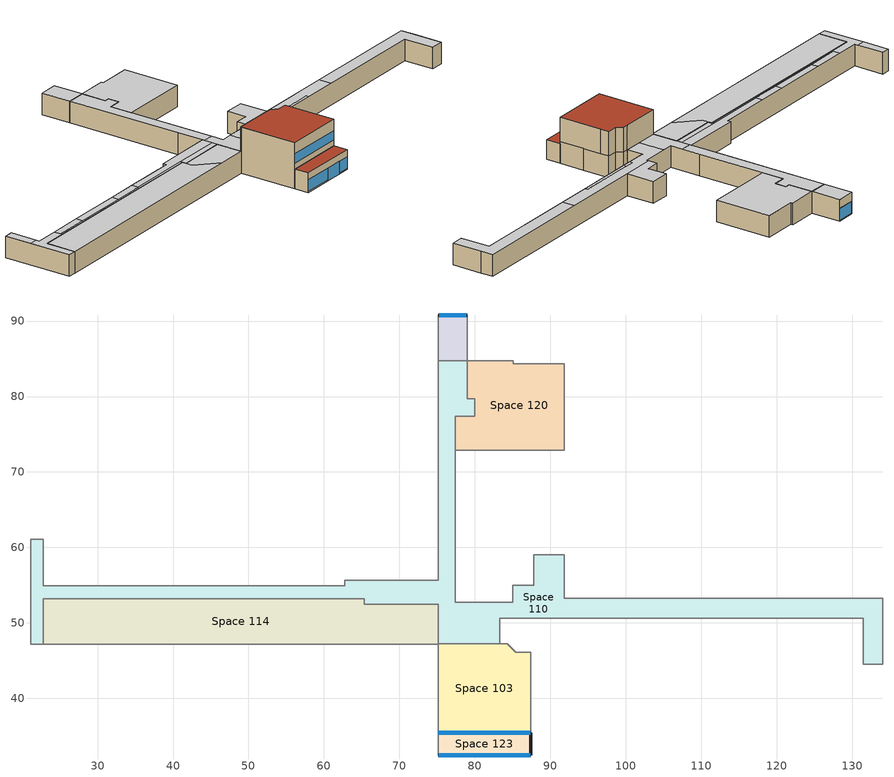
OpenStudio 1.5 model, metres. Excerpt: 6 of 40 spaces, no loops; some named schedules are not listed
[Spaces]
Space 103
 floor ground: 84.27,47.27 85.41,46.13 87.37,46.13 87.37,35.45 75.15,35.45 75.15,47.27 z0
 wall outside (Gym - Metal Panel): 75.15,35.45 87.37,35.45 z3.9:9.1
 wall to Space 132: 75.15,47.27 75.15,47.16 z4.3:9.1
 wall to Space 134: 87.37,44.32 87.37,46.13 85.41,46.13 84.27,47.27 83.29,47.27 75.15,47.27 z4.3:9.1
 wall to Space 111: 87.37,46.13 85.41,46.13 84.27,47.27 83.29,47.27 z0:4.3
 wall to Space 106: 87.37,35.45 87.37,40.54 z0:4.3
 wall to Space 123: 75.15,35.45 87.37,35.45 z0:3.9
 wall to Space 114: 75.15,47.27 75.15,47.16 z0:4.3
 wall to Space 139: 87.37,35.45 87.37,44.32 z4.3:9.1
 wall to Space 110: 83.29,47.27 75.15,47.27 z0:4.3
 wall to Space 109: 87.37,40.54 87.37,46.13 z0:4.3
 wall to Space 102: 75.15,47.16 75.15,35.45 z0:9.1
 window: 75.17,35.45 87.35,35.45 z5.05:6.9
 roof outside: 87.37,35.45 87.37,46.13 85.41,46.13 84.27,47.27 75.15,47.27 75.15,35.45 z9.1
Space 110
 floor ground: 75.15,84.76 78.95,84.76 78.95,79.72 79.94,79.72 79.94,77.4 77.42,77.4 77.42,52.77 85.02,52.77 85.02,55.02 87.79,55.02 87.79,59.01 91.84,59.01 91.84,53.25 134.02,53.25 134.02,44.54 131.42,44.54 131.42,50.66 83.29,50.66 83.29,47.27 75.15,47.27 75.15,52.46 65.34,52.46 65.34,53.22 22.82,53.22 22.82,47.16 21.15,47.16 21.15,61.06 22.82,61.06 22.82,54.93 62.75,54.93 62.75,55.69 75.15,55.69 z0
 wall outside: 87.79,55.02 87.76,55.02 z0:4.3
 wall to Space 104: 134.02,53.25 91.84,53.25 91.84,59.01 z0:4.3
 wall to Space 109: 87.37,50.66 131.42,50.66 131.42,44.54 134.02,44.54 z0:4.3
 wall to Space 111: 83.29,47.27 83.29,50.66 83.33,50.66 87.37,50.66 z0:4.3
 wall to Space 114: 22.82,47.16 22.82,53.22 65.34,53.22 65.34,52.46 73.86,52.46 75.15,52.46 75.15,47.27 z0:4.3
 wall to Space 102: 21.15,47.16 22.82,47.16 z0:4.3
 wall to Space 113: 21.15,61.06 21.15,47.16 z0:4.3
 wall to Space 105: 22.82,61.06 21.15,61.06 / 75.15,84.76 75.15,61.06 z0:4.3
 wall to Space 118: 75.15,61.06 75.15,55.69 62.75,55.69 62.75,54.93 22.82,54.93 22.82,61.06 z0:4.3
 wall to Space 122: 78.95,84.76 75.15,84.76 z0:4.3
 wall to Space 120: 77.42,72.89 77.42,77.4 79.94,77.4 79.94,79.72 78.95,79.72 78.95,84.76 z0:4.3
 wall to Space 116: 87.76,55.02 85.02,55.02 85.02,52.77 77.42,52.77 77.42,59.01 / 87.79,59.01 87.79,55.02 z0:4.3
 wall to Space 119: 91.84,59.01 87.79,59.01 / 77.42,59.01 77.42,72.89 z0:4.3
 wall to Space 108: 134.02,44.54 134.02,50.68 z0:4.3
 wall to Space 115: 134.02,50.68 134.02,53.25 z0:4.3
 ceiling to Space 129: 51.89,53.59 51.89,54.93 45.75,54.93 45.75,53.59 z4.3
 ceiling to Space 132: 75.15,52.46 75.15,53.59 65.17,53.59 65.17,53.22 65.34,53.22 65.34,52.46 z4.3
 ceiling to Space 127: 34.47,53.59 34.47,54.93 27.58,54.93 27.58,53.59 z4.3
 ceiling to Space 128: 45.75,53.59 45.75,54.93 34.47,54.93 34.47,53.59 z4.3
 ceiling to Space 135: 89.19,50.66 89.19,51.21 87.37,51.21 87.37,50.66 z4.3
 ceiling to Space 133: 77.42,55.31 77.42,77.4 79.94,77.4 79.94,79.72 78.95,79.72 78.95,84.76 75.15,84.76 75.15,55.31 z4.3; 91.84,53.25 91.84,59.01 87.79,59.01 87.79,55.02 85.02,55.02 85.02,53.25 z4.3
 ceiling to Space 131: 22.82,47.16 22.82,53.22 65.17,53.22 65.17,53.59 27.58,53.59 27.58,54.93 22.82,54.93 22.82,55.59 21.15,55.59 21.15,47.16 z4.3
 ceiling to Space 130: 75.15,53.59 75.15,55.69 62.75,55.69 62.75,54.93 51.89,54.93 51.89,53.59 z4.3
 ceiling to Space 125: 22.82,55.59 22.82,61.06 21.15,61.06 21.15,55.59 z4.3
 ceiling to Space 140: 134.02,44.54 134.02,44.55 131.42,44.54 z4.3; 131.42,44.54 134.02,44.55 134.02,53.25 108.35,53.25 108.35,50.66 131.42,50.66 z4.3
 ceiling to Space 134: 83.29,47.27 83.29,50.66 87.37,50.66 87.37,51.21 101.29,51.21 101.29,50.66 108.35,50.66 108.35,53.25 85.02,53.25 85.02,52.77 79.61,52.77 79.61,47.27 z4.3; 79.61,47.27 79.61,52.77 77.42,52.77 77.42,55.31 75.15,55.31 75.15,47.27 z4.3
 ceiling to Space 136: 101.29,50.66 101.29,51.21 89.19,51.21 89.19,50.66 z4.3
Space 114
 floor ground: 65.34,53.22 65.34,52.46 75.15,52.46 75.15,47.16 22.82,47.16 22.82,53.22 z0
 wall to Space 102: 22.82,47.16 75.15,47.16 z0:4.3
 ceiling to Space 132: 75.15,47.16 75.15,52.46 65.34,52.46 65.34,53.22 65.17,53.22 65.17,51.13 69.24,47.16 z4.3
 ceiling to Space 131: 69.24,47.16 65.17,51.13 65.17,53.22 22.82,53.22 22.82,47.16 z4.3
Space 120
 floor ground: 85.05,84.76 85.05,84.35 91.84,84.35 91.84,72.89 77.42,72.89 77.42,77.4 79.94,77.4 79.94,79.72 78.95,79.72 78.95,84.76 z0
 wall to Space 121: 91.84,84.35 85.05,84.35 85.05,84.76 78.95,84.76 z0:4.3
 wall to Space 104: 91.84,72.89 91.84,84.35 z0:4.3
 wall to Space 119: 77.42,72.89 91.84,72.89 z0:4.3
 ceiling to Space 133: 91.84,72.89 91.84,84.35 85.05,84.35 85.05,84.76 78.95,84.76 78.95,79.72 79.94,79.72 79.94,77.4 77.42,77.4 77.42,72.89 z4.3
Space 122
 floor ground: 78.95,90.8 78.95,84.76 75.15,84.76 75.15,90.8 z0
 wall outside (Arena - Metal Panel): 78.95,90.8 75.15,90.8 z2.55:4.3
 wall outside (Arena - Insulated Concrete): 78.95,90.8 75.15,90.8 z0:2.55
 wall to Space 121: 78.95,84.76 78.95,90.8 z0:4.3
 wall to Space 105: 75.15,90.8 75.15,84.76 z0:4.3
 window: 78.86,90.8 75.25,90.8 z0.17:2.47
 ceiling to Space 133: 78.95,84.76 78.95,90.8 75.15,90.8 75.15,84.76 z4.3
Space 123
 floor ground: 87.37,35.45 87.37,32.51 75.15,32.51 75.15,35.45 z0
 wall outside: 87.37,32.51 87.37,35.45 z0:3.9
 wall outside (Gym - Metal Panel): 75.15,32.51 87.37,32.51 z0:3.9
 wall to Space 102: 75.15,35.45 75.15,32.51 z0:3.9
 window: 75.18,32.51 81.28,32.51 / 84.94,32.51 87.31,32.51 z0.25:2.55; 81.31,32.51 84.89,32.51 z0:2.55
 roof outside: 87.37,32.51 87.37,35.45 75.15,35.45 75.15,32.51 z3.9
[Building]
Medium Office: North Axis {deg}=-90; Nominal Floor to Floor Height {m}=3; Default Construction Set=ASHRAE 189.1-2009 ClimateZone 4-5 (mdoff) ConstSet; Default Schedule Set=Cold Lake Rec Centre
[ClimateZones]
Climate Zone Institution Name 1=ASHRAE; Climate Zone Document Name 1=ANSI/ASHRAE Standard 169; Climate Zone Document Year 1=2006; Climate Zone Institution Name 2=CEC; Climate Zone Document Name 2=California Climate Zone Descriptions; Climate Zone Document Year 2=1995
[Site]
Site 1: Latitude {deg}=53.53; Longitude {deg}=-114.1; Time Zone {hr}=-7; Elevation {m}=723
[SizingPeriod:DesignDay] Barometric Pressure {Pa}=92936; Wind Direction {deg}=180; Sky Clearness=0; Rain Indicator=0; Snow Indicator=0; Day of Month=21; Daylight Saving Time Indicator=0; Dry-Bulb Temperature Range Modifier Type=DefaultMultipliers
Name | Maximum Dry-Bulb Temperature {C} | Daily Dry-Bulb Temperature Range {deltaC} | Humidity Indicating Conditions at Maximum Dry-Bulb {BasedOnField A3} | Wind Speed {m/s} | Month | Day Type | Humidity Indicating Type | Solar Model Indicator | ASHRAE Taub | ASHRAE Taud
Edmonton Stony Plain Ann Clg .4% Condns Enth=>MDB | 25.6 | 12 | 57100 | 3.8 | 7 | SummerDesignDay | Enthalpy | ASHRAETau | 0.353 | 2.369
Edmonton Stony Plain Ann Clg .4% Condns WB=>MDB | 25.3 | 12 | 19 | 3.8 | 7 | SummerDesignDay | Wetbulb | ASHRAETau | 0.353 | 2.369
Edmonton Stony Plain Ann Hum_n 99.6% Condns DP=>MCDB | -32.4 | 0 | -37.7 | 1.9 | 1 | WinterDesignDay | Dewpoint | ASHRAEClearSky
Edmonton Stony Plain Ann Htg 99.6% Condns DB | -32.5 | 0 | -32.5 | 1.9 | 1 | WinterDesignDay | Wetbulb | ASHRAEClearSky
[Construction]
000 ExtSlabCarpet 4in ClimateZone 1-8: MAT-CC05 4 HW CONCRETE, CP02 CARPET PAD
000 Exterior Door: 000 F08 Metal surface, 000 I01 25mm insulation board
000 Exterior Window: 000 Clear 3mm, 000 Air 13mm, 000 Clear 3mm
000 Interior Ceiling: 000 M11 100mm lightweight concrete, 000 F05 Ceiling air space resistance, 000 F16 Acoustic tile
000 Interior Door; 000 Interior Partition: 000 G05 25mm wood
000 Interior Floor: 000 F16 Acoustic tile, 000 F05 Ceiling air space resistance, 000 M11 100mm lightweight concrete
000 Interior Wall: 000 G01a 19mm gypsum board, 000 F04 Wall air space resistance, 000 G01a 19mm gypsum board
000 Interior Window: 000 Clear 3mm
ASHRAE 189.1-2009 ExtRoof IEAD ClimateZone 2-5: Roof Membrane, Roof Insulation [21], Metal Decking
ASHRAE 189.1-2009 ExtWall SteelFrame ClimateZone 4-8: MAT-SHEATH, Wall Insulation [39], 1/2IN Gypsum
ASHRAE 189.1-2009 ExtWindow ClimateZone 4-5: Theoretical Glass [207]
Arena - Insulated Concrete: Arena Precast Insulated Concrete
Arena - Metal Panel: 000 F08 Metal surface, Wall Insulation RSI 2.6
Gym - Metal Panel: 000 F08 Metal surface, Wall Insulation RSI 3.5
[DefaultConstructionSet]
ASHRAE 189.1-2009 ClimateZone 4-5 (mdoff) ConstSet: Default Exterior Surface Constructions=ASHRAE 189.1-2009 ClimateZone 4-5 (mdoff) Exterior DefSurfCons; Default Interior Surface Constructions=000 Interior DefSurfCons; Default Ground Contact Surface Constructions=000 Ground DefSurfCons; Default Exterior SubSurface Constructions=ASHRAE 189.1-2009 ClimateZone 4-5 (mdoff) Exterior DefSubCons; Default Interior SubSurface Constructions=000 Interior DefSubCons; Interior Partition Construction=000 Interior Partition
[DefaultSubSurfaceConstructions] Glass Door Construction=000 Exterior Window; Skylight Construction=000 Exterior Window; Tubular Daylight Dome Construction=000 Interior Window; Tubular Daylight Diffuser Construction=000 Interior Window
Name | Fixed Window Construction | Operable Window Construction | Door Construction
000 Interior DefSubCons | 000 Interior Window | 000 Interior Window | 000 Interior Door
ASHRAE 189.1-2009 ClimateZone 4-5 (mdoff) Exterior DefSubCons | ASHRAE 189.1-2009 ExtWindow ClimateZone 4-5 | ASHRAE 189.1-2009 ExtWindow ClimateZone 4-5 | 000 Exterior Door
[DefaultSurfaceConstructions]
Name | Floor Construction | Wall Construction | Roof Ceiling Construction
000 Ground DefSurfCons | 000 ExtSlabCarpet 4in ClimateZone 1-8 | 000 ExtSlabCarpet 4in ClimateZone 1-8 | 000 ExtSlabCarpet 4in ClimateZone 1-8
000 Interior DefSurfCons | 000 Interior Floor | 000 Interior Wall | 000 Interior Ceiling
ASHRAE 189.1-2009 ClimateZone 4-5 (mdoff) Exterior DefSurfCons | 000 ExtSlabCarpet 4in ClimateZone 1-8 | ASHRAE 189.1-2009 ExtWall SteelFrame ClimateZone 4-8 | ASHRAE 189.1-2009 ExtRoof IEAD ClimateZone 2-5
[Material]
Name | Roughness | Thickness | Conductivity | Density | Specific Heat | Thermal Absorptance | Solar Absorptance | Visible Absorptance | Thickness {m} | Conductivity {W/m-K} | Density {kg/m3} | Specific Heat {J/kg-K}
000 F08 Metal surface | Smooth | 0.0008 | 45.28 | 7824 | 500 | 0.9 | 0.7
000 F16 Acoustic tile | MediumSmooth | 0.0191 | 0.06 | 368 | 590
000 G01a 19mm gypsum board | MediumSmooth | 0.019 | 0.16 | 800 | 1090
000 G05 25mm wood | MediumSmooth | 0.0254 | 0.15 | 608 | 1630
000 I01 25mm insulation board | MediumRough | 0.0254 | 0.03 | 43 | 1210
000 M11 100mm lightweight concrete | MediumRough | 0.1016 | 0.53 | 1280 | 840
1/2IN Gypsum | Smooth | 0.0127 | 0.16 | 784.9 | 830 | 0.9 | 0.92 | 0.92
MAT-CC05 4 HW CONCRETE | Rough | 0.1016 | 0.3846 | 2240 | 836.8 | 0.9 | 0.7 | 0.7
Metal Decking | MediumSmooth | 0.0015 | 45.006 | 7680 | 418.4 | 0.9 | 0.7 | 0.3
Roof Insulation [21] | MediumRough | 0.2105 | 0.049 | 265 | 836.8 | 0.9 | 0.7 | 0.7
Roof Membrane | VeryRough | 0.0095 | 0.16 | 1121.29 | 1460 | 0.9 | 0.7 | 0.7
Wall Insulation [39]; Wall Insulation RSI 2.6 | MediumRough | 0.1184 | 0.045 | 265 | 836.8 | 0.9 | 0.7 | 0.7
Arena Precast Insulated Concrete | MediumRough |  |  |  |  |  |  |  | 0.2 | 0.0769 | 2000 | 836.8
Wall Insulation RSI 3.5 | MediumRough | 0.1184 | 0.033829 | 265 | 836.8 | 0.9 | 0.7 | 0.7
[Material:AirGap]
Name | Thermal Resistance
000 F04 Wall air space resistance | 0.15
000 F05 Ceiling air space resistance | 0.18
[Material:NoMass] Thermal Absorptance=0.9; Solar Absorptance=0.7
Name | Roughness | Thermal Resistance | Visible Absorptance
CP02 CARPET PAD | VeryRough | 0.2165 | 0.8
MAT-SHEATH | Rough | 0.3626 | 0.7
[WindowMaterial:Gas]
000 Air 13mm: Gas Type=Air; Thickness=0.0127
[WindowMaterial:Glazing] Optical Data Type=SpectralAverage; Thickness=0.003; Infrared Transmittance at Normal Incidence=0
Name | Solar Transmittance at Normal Incidence | Front Side Solar Reflectance at Normal Incidence | Back Side Solar Reflectance at Normal Incidence | Visible Transmittance at Normal Incidence | Front Side Visible Reflectance at Normal Incidence | Back Side Visible Reflectance at Normal Incidence | Front Side Infrared Hemispherical Emissivity | Back Side Infrared Hemispherical Emissivity | Conductivity | Dirt Correction Factor for Solar and Visible Transmittance | Solar Diffusing
000 Clear 3mm | 0.837 | 0.075 | 0.075 | 0.898 | 0.081 | 0.081 | 0.84 | 0.84 | 0.9
Theoretical Glass [207] | 0.3311 | 0.6189 | 0.6189 | 0.44 | 0.51 | 0.51 | 0.9 | 0.9 | 0.0133 | 1 | No
[ThermostatSetpoint:DualSetpoint] Heating Setpoint Temperature Schedule=Rec Centre Heating Temp
Name | Cooling Setpoint Temperature Schedule
Thermostat Setpoint Dual Setpoint 3; Thermostat Setpoint Dual Setpoint 6; Thermostat Setpoint Dual Setpoint 26 | No Cooling Temp
Thermostat Setpoint Dual Setpoint 5; Thermostat Setpoint Dual Setpoint 23; Thermostat Setpoint Dual Setpoint 24 | Rec Centre Cooling Temp
[DesignSpecification:OutdoorAir] Outdoor Air Flow per Floor Area {m3/s-m2}=0
Name | Outdoor Air Flow per Person {m3/s-person}
MNECB-Assembly Atrium | 0.005
MNECB-Service and Common-Corridors; MNECB-Assembly-Locker Room and Shower; MNECB-Service and Common-Active Stairway | 0.025
MNECB-Retail-Type D | 0.03
[BuildingStory]
Building Story 1: Nominal Z Coordinate {m}=0; Nominal Floor to Floor Height {m}=9.1
[Space] Building Story=Building Story 1
Name | Space Type | Thermal Zone
Space 103 | MNECB-Assembly Atrium | MF13 - Atrium
Space 110 | MNECB-Service and Common-Corridors | MF23 - Corridor
Space 114 | MNECB-Assembly-Locker Room and Shower | MF06 - Change Rooms
Space 120 | MNECB-Retail-Type D | MF09 - Stores
Space 122 | MNECB-Service and Common-Active Stairway | MF11 - Vestibule
Space 123 | MNECB-Assembly Atrium | MF14 - Vestibule
[SpaceType] Default Schedule Set=Cold Lake Rec Centre
Name | Design Specification Outdoor Air Object
MNECB-Assembly Atrium | MNECB-Assembly Atrium
MNECB-Service and Common-Corridors | MNECB-Service and Common-Corridors
MNECB-Assembly-Locker Room and Shower | MNECB-Assembly-Locker Room and Shower
MNECB-Retail-Type D | MNECB-Retail-Type D
MNECB-Service and Common-Active Stairway | MNECB-Service and Common-Active Stairway
[People] Activity Level Schedule=Rec Centre Activity (light)
Name | People Definition | Space or SpaceType
MNECB-Assembly Atria-Sched-C- People | MNECB-Assembly-Atria-sched-C-people_def | MNECB-Assembly Atrium
MNECB-Service and Common-Corridors-sched-*-people | MNECB-Service and Common-Corridors-sched-*-people_def | MNECB-Service and Common-Corridors
MNECB-Assembly-Locker Room and Shower-sched-*-people | MNECB-Assembly-Locker Room and Shower-sched-*-people_def | MNECB-Assembly-Locker Room and Shower
MNECB-Retail-Type D-sched-C-people | MNECB-Retail-Type D-sched-C-people_def | MNECB-Retail-Type D
MNECB-Service and Common-Active Stairway-sched-*-people | MNECB-Service and Common-Active Stairway-sched-*-people_def | MNECB-Service and Common-Active Stairway
[Lights]
Name | Lights Definition | Space or SpaceType
MNECB-Assembly Atria-Sched-C- Lights | MNECB- Assembly -Atria-sched-C-lighting_W_per_m2_def | MNECB-Assembly Atrium
MNECB-Service and Common-Corridors-sched-*-lights | MNECB-Service and Common-Corridors-sched-*-lighting_W_per_m2_def | MNECB-Service and Common-Corridors
MNECB-Assembly-Locker Room and Shower-sched-*-lights | MNECB- Assembly -Locker Room and Shower-sched-*-lighting_W_per_m2_def 1 | MNECB-Assembly-Locker Room and Shower
MNECB-Retail-Type D-sched-C-lights | MNECB-Retail-Type D-sched-C-lighting_W_per_m2_def | MNECB-Retail-Type D
MNECB-Service and Common-Active Stairway-sched-*-lights | MNECB-Service and Common-Active Stairway-sched-*-lighting_W_per_m2_def | MNECB-Service and Common-Active Stairway
[ElectricEquipment]
Name | Electric Equipment Definition | Space or SpaceType
MNECB-Assembly Atria-Sched-C-elec | MNECB-Assembly-Atria-sched-C-equipment_W_per_m2_def | MNECB-Assembly Atrium
MNECB-Service and Common-Corridors-sched-*-equipment | MNECB-Service and Common-Corridors-sched-*-equipment_W_per_m2_def | MNECB-Service and Common-Corridors
MNECB-Assembly-Locker Room and Shower-sched-*-elec | MNECB-Assembly-Locker Room and Shower-sched-*-equipment_W_per_m2_def | MNECB-Assembly-Locker Room and Shower
MNECB-Retail-Type Dl-sched-C-elec | MNECB-Retail-Type D-sched-C-equipment_W_per_m2_def | MNECB-Retail-Type D
MNECB-Service and Common-Active Stairway-sched-*-elec | MNECB-Service and Common-Active Stairway-sched-*-equipment_W_per_m2_def | MNECB-Service and Common-Active Stairway
[HotWaterEquipment]
Name | Hot Water Equipment Definition | Space or SpaceType
NECB-Atrium - H < 13m-sched-C-hw | NECB-Atrium - H < 13m-sched-C-hw_def | MNECB-Assembly Atrium
NECB-Corr. < 2.4m wide-sched-*-hw | NECB-Corr. < 2.4m wide-sched-*-hw_def | MNECB-Service and Common-Corridors
NECB-Locker room-sched-*-hw | NECB-Locker room-sched-*-hw_def | MNECB-Assembly-Locker Room and Shower
NECB-Retail-sched-C-hw | NECB-Retail-sched-C-hw_def | MNECB-Retail-Type D
NECB-Stairway-sched-*-hw | NECB-Stairway-sched-*-hw_def | MNECB-Service and Common-Active Stairway
[HotWaterEquipment:Definition] Design Level Calculation Method=Watts/Person
Name | Watts per Person {W/Person}
NECB-Atrium - H < 13m-sched-C-hw_def; NECB-Corr. < 2.4m wide-sched-*-hw_def; NECB-Locker room-sched-*-hw_def; NECB-Stairway-sched-*-hw_def | 0
NECB-Retail-sched-C-hw_def | 40
[ThermalZone] Use Ideal Air Loads=No
Name | Thermostat
MF23 - Corridor | Thermostat Setpoint Dual Setpoint 23
MF06 - Change Rooms | Thermostat Setpoint Dual Setpoint 24
MF09 - Stores | Thermostat Setpoint Dual Setpoint 26
MF11 - Vestibule | Thermostat Setpoint Dual Setpoint 3
MF13 - Atrium | Thermostat Setpoint Dual Setpoint 5
MF14 - Vestibule | Thermostat Setpoint Dual Setpoint 6
[DefaultScheduleSet]
Cold Lake Rec Centre: Hours of Operation Schedule=Rec Centre Fans; Number of People Schedule=Rec Centre Occ; Lighting Schedule=Rec Centre lights; Electric Equipment Schedule=Rec Centre Equipment; Gas Equipment Schedule=Rec Centre Equipment; Hot Water Equipment Schedule=Rec Centre Hot Water; Steam Equipment Schedule=Rec Centre Equipment; Other Equipment Schedule=Rec Centre Equipment
[SpaceInfiltration:DesignFlowRate] Schedule=Always On; Design Flow Rate Calculation Method=Flow/ExteriorArea; Design Flow Rate {m3/s}=0; Flow per Exterior Surface Area {m3/s-m2}=0.00035
Name | Space or SpaceType
Space Infiltration Design Flow Rate 1 | MNECB-Assembly Atrium
Space Infiltration Design Flow Rate 3 | MNECB-Service and Common-Corridors
Space Infiltration Design Flow Rate 12 | MNECB-Assembly-Locker Room and Shower
Space Infiltration Design Flow Rate 15 | MNECB-Retail-Type D
Space Infiltration Design Flow Rate 18 | MNECB-Service and Common-Active Stairway
[People:Definition] Number of People Calculation Method=Area/Person; Fraction Radiant=0.3
Name | Space Floor Area per Person {m2/person} | Sensible Heat Fraction | Carbon Dioxide Generation Rate {m3/s-W}
MNECB-Assembly-Atria-sched-C-people_def | 10 | Autocalculate
MNECB-Service and Common-Corridors-sched-*-people_def | 100
MNECB-Assembly-Locker Room and Shower-sched-*-people_def | 10 | Autocalculate | 3.8e-008
MNECB-Retail-Type D-sched-C-people_def | 20
MNECB-Service and Common-Active Stairway-sched-*-people_def | 100 | Autocalculate
[Lights:Definition] Design Level Calculation Method=Watts/Area; Fraction Radiant=0; Fraction Visible=0; Return Air Fraction=0
Name | Watts per Space Floor Area {W/m2}
MNECB- Assembly -Atria-sched-C-lighting_W_per_m2_def | 7.5
MNECB-Service and Common-Corridors-sched-*-lighting_W_per_m2_def; MNECB- Assembly -Locker Room and Shower-sched-*-lighting_W_per_m2_def 1 | 8.6
MNECB-Retail-Type D-sched-C-lighting_W_per_m2_def | 35.5
MNECB-Service and Common-Active Stairway-sched-*-lighting_W_per_m2_def | 6.5
[ElectricEquipment:Definition] Design Level Calculation Method=Watts/Area; Fraction Radiant=0; Fraction Lost=0
Name | Watts per Space Floor Area {W/m2} | Fraction Latent
MNECB-Assembly-Atria-sched-C-equipment_W_per_m2_def | 2.5
MNECB-Service and Common-Corridors-sched-*-equipment_W_per_m2_def; MNECB-Service and Common-Active Stairway-sched-*-equipment_W_per_m2_def | 0 | 0
MNECB-Assembly-Locker Room and Shower-sched-*-equipment_W_per_m2_def; MNECB-Retail-Type D-sched-C-equipment_W_per_m2_def | 2.5 | 0
[Schedule:Ruleset]
Name | Default Day Schedule | Summer Design Day Schedule | Winter Design Day Schedule
Always On | Always On Default Schedule | Always On Summer Design Day | Always On Winter Design Day
Rec Centre Fans | Schedule Day 79
Rec Centre Occ | Schedule Day 77
Rec Centre lights | Schedule Day 78
Rec Centre Equipment | Schedule Day 81
Rec Centre Hot Water | Schedule Day 80
Rec Centre Heating Temp | Schedule Day 84 | Schedule Day 89 | Schedule Day 90
Rec Centre Activity (light) | Schedule Day 22
Rec Centre Cooling Temp | Schedule Day 38 | Schedule Day 95 | Schedule Day 96
No Cooling Temp | Schedule Day 25 | Schedule Day 97 | Schedule Day 98
[Schedule:Day]
Always On Default Schedule; Always On Winter Design Day; Always On Summer Design Day: 24, 0, 1
Schedule Day 79: 5, 0, 0, 23, 0, 1, 24, 0, 0
Schedule Day 77: 5, 0, 0, 6, 0, 0.2, 7, 30, 0.8, 12, 0, 0.325664, 13, 0, 0.8, 16, 0, 0.33, 21, 30, 0.8, 22, 0, 0.33, 23, 0, 0.2, 24, 0, 0
Schedule Day 78: 5, 0, 0, 6, 0, 0.2, 7, 30, 0.8, 12, 0, 0.33, 13, 0, 0.8, 16, 0, 0.33, 21, 45, 0.8, 22, 0, 0.33, 23, 0, 0.2, 24, 0, 0
Schedule Day 84; Schedule Day 90; Schedule Day 96; Schedule Day 98: 24, 0, 20
Schedule Day 89; Schedule Day 95; Schedule Day 97: 24, 0, 24
Schedule Day 22: 24, 0, 130
Schedule Day 38; Schedule Day 25: 24, 0, 99
[Schedule:Rule] Apply Sunday=Yes; Apply Monday=Yes; Apply Tuesday=Yes; Apply Wednesday=Yes; Apply Thursday=Yes; Apply Friday=Yes; Apply Saturday=Yes; Date Specification Type=DateRange; Start Day=1
Name | Schedule Ruleset | Rule Order | Day Schedule | Start Month | End Month | End Day
Schedule Rule 3 | Rec Centre Heating Temp | 2 | Schedule Day 26 | 10 | 12 | 30
Schedule Rule 4 | Rec Centre Heating Temp | 1 | Schedule Day 27 | 6 | 9 | 30
Schedule Rule 5 | Rec Centre Heating Temp | 0 | Schedule Day 28 | 1 | 5 | 31
Schedule Rule 9 | Rec Centre Cooling Temp | 2 | Schedule Day 39 | 10 | 12 | 31
Schedule Rule 10 | Rec Centre Cooling Temp | 1 | Schedule Day 41 | 6 | 9 | 30
Schedule Rule 11 | Rec Centre Cooling Temp | 0 | Schedule Day 42 | 1 | 5 | 31
